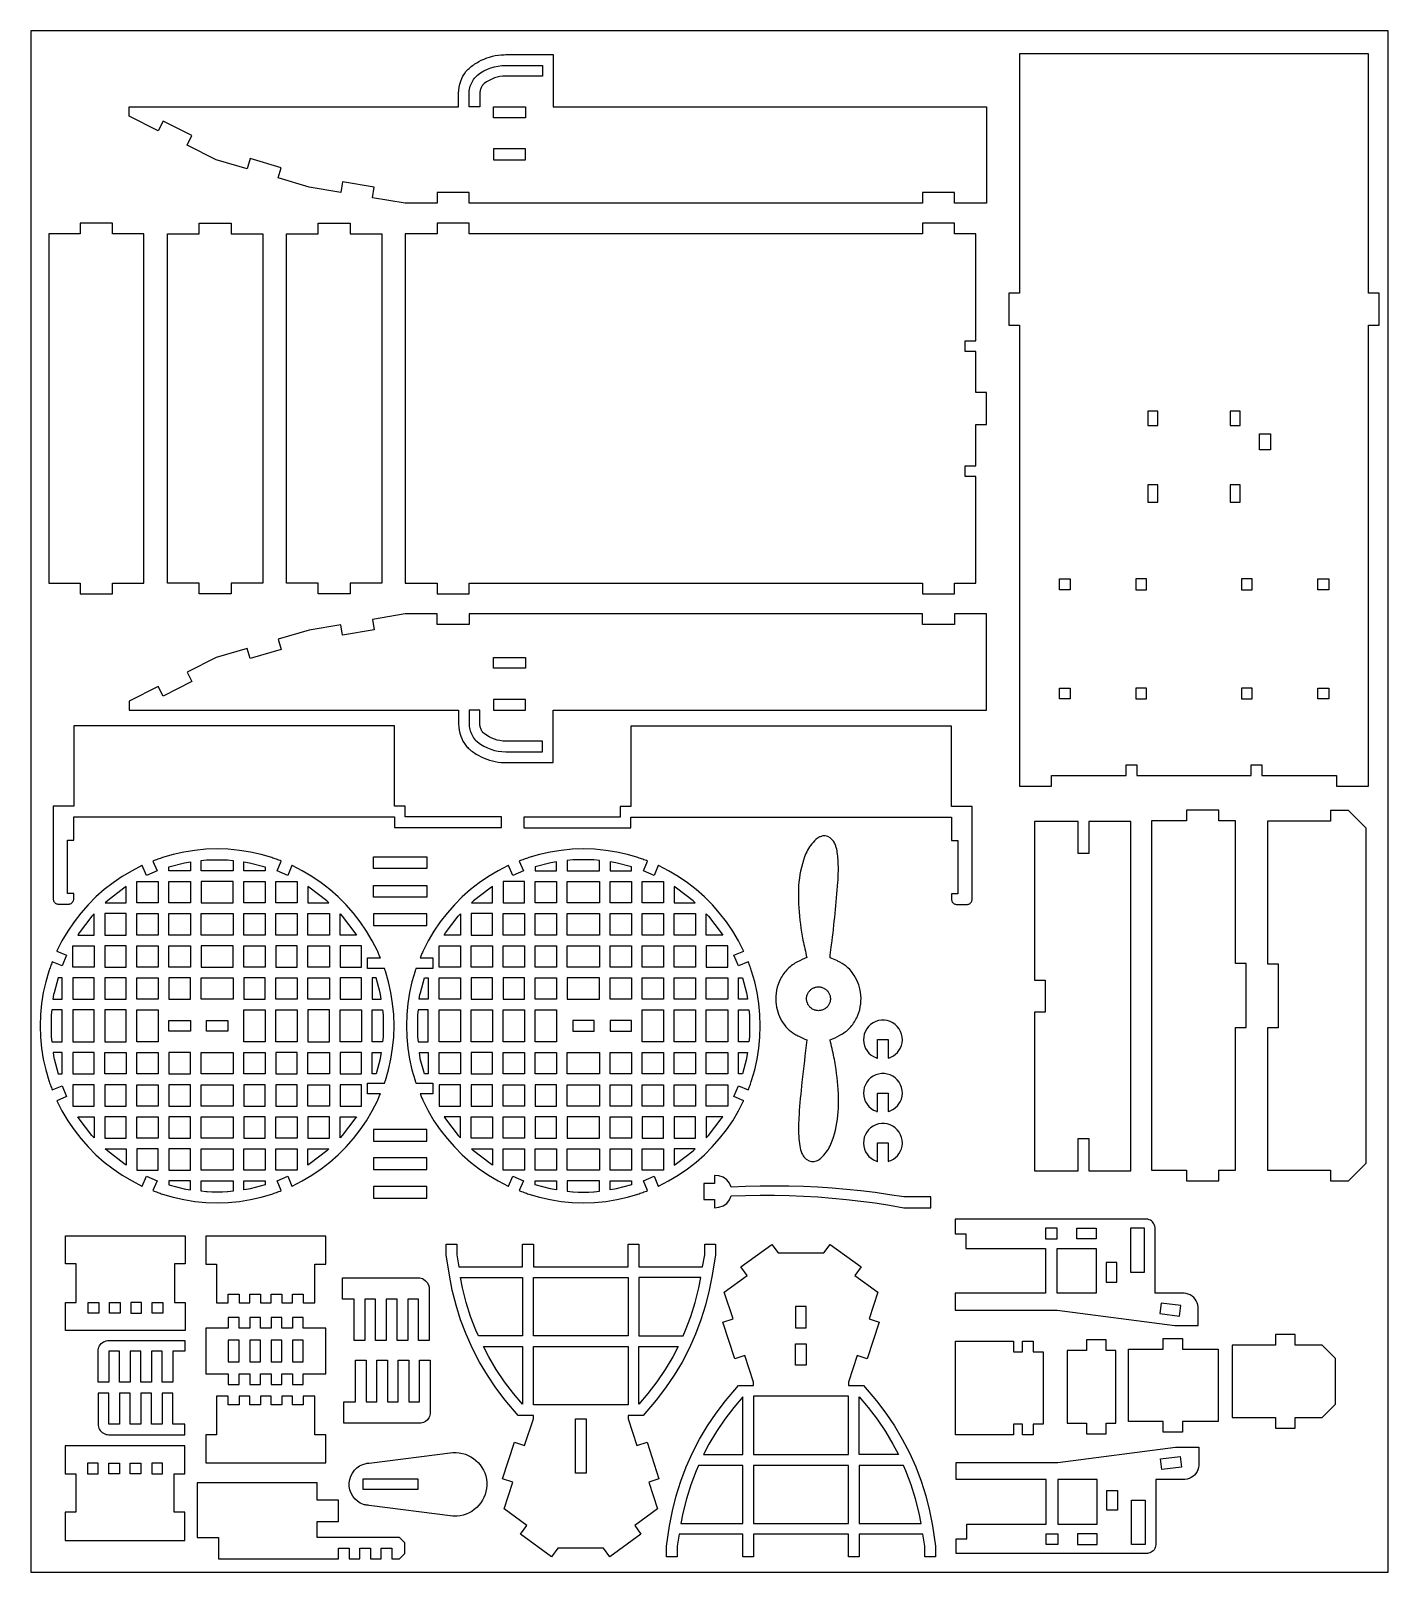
# Model space of a CAD drawing. Extents: x 16 to 31.9, y -37.5 to -19.4.
import ezdxf

# ---------------------------------------------------------------- set-up
doc = ezdxf.new("R2010")
doc.units = 0
doc.header["$MEASUREMENT"] = 0
doc.layers.get('0').update_dxf_attribs({"linetype": 'CONTINUOUS'})
doc.layers.add('SECTIONCUTEDGES', color=18, linetype='CONTINUOUS')

msp = doc.modelspace()

# ---------------------------------------------------------------- linework, layer by layer
for points in [[(31.897, -19.439), (16.029, -19.439), (16.029, -37.462), (31.897, -37.462)], [(29.089, -24.056), (29.204, -24.056), (29.204, -23.885), (29.089, -23.885)], [(30.166, -23.885), (30.051, -23.885), (30.051, -24.056), (30.166, -24.056)], [(29.089, -24.749), (29.089, -24.949), (29.204, -24.949), (29.204, -24.749)], [(30.166, -24.949), (30.166, -24.749), (30.051, -24.749), (30.051, -24.949)], [(28.179, -27.124), (28.179, -27.249), (28.054, -27.249), (28.054, -27.124)], [(28.948, -27.249), (29.073, -27.249), (29.073, -27.124), (28.948, -27.124)], [(30.182, -27.249), (30.307, -27.249), (30.307, -27.124), (30.182, -27.124)], [(31.202, -27.124), (31.202, -27.249), (31.077, -27.249), (31.077, -27.124)], [(16.894, -29.762), (16.894, -30.012), (17.144, -30.012), (17.144, -29.762)], [(16.894, -30.137), (16.894, -30.387), (17.144, -30.387), (17.144, -30.137)], [(16.894, -30.512), (16.894, -30.762), (17.144, -30.762), (17.144, -30.512)], [(17.644, -31.637), (17.894, -31.637), (17.894, -31.387), (17.644, -31.387)], [(18.894, -31.387), (18.894, -31.637), (19.144, -31.637), (19.144, -31.387)], [(21.801, -31.387), (21.801, -31.637), (21.551, -31.637), (21.551, -31.387)], [(23.051, -31.637), (22.801, -31.637), (22.801, -31.387), (23.051, -31.387)], [(16.894, -32.012), (17.144, -32.012), (17.144, -31.762), (16.894, -31.762)], [(17.644, -32.012), (17.894, -32.012), (17.894, -31.762), (17.644, -31.762)], [(23.051, -32.012), (22.801, -32.012), (22.801, -31.762), (23.051, -31.762)], [(17.644, -32.512), (17.644, -32.762), (17.894, -32.762), (17.894, -32.512)], [(23.051, -32.512), (23.051, -32.762), (22.801, -32.762), (22.801, -32.512)], [(28.027, -33.438), (27.892, -33.438), (27.892, -33.563), (28.027, -33.563)], [(18.463, -35.001), (18.463, -34.751), (18.338, -34.751), (18.338, -35.001)], [(18.713, -34.751), (18.588, -34.751), (18.588, -35.001), (18.713, -35.001)], [(18.963, -35.001), (18.963, -34.751), (18.838, -34.751), (18.838, -35.001)], [(19.213, -34.751), (19.088, -34.751), (19.088, -35.001), (19.213, -35.001)], [(25.095, -35.042), (24.97, -35.042), (24.97, -34.792), (25.095, -34.792)], [(16.817, -36.312), (16.817, -36.187), (16.692, -36.187), (16.692, -36.312)], [(28.036, -37.139), (27.901, -37.139), (27.901, -37.014), (28.036, -37.014)]]:
    msp.add_lwpolyline(points, close=True)
at = {"layer": 'SECTIONCUTEDGES'}
for points in [[(17.179, -20.437), (17.179, -20.33), (21.028, -20.33, -0.002134), (21.029, -20.17, -0.087341), (21.055, -20.028, -0.074516), (21.116, -19.917, -0.050894), (21.152, -19.879, -0.0521), (21.265, -19.8, -0.105525), (21.527, -19.72, -0.010514), (21.545, -19.719, -0.005257), (21.582, -19.718), (22.136, -19.718), (22.136, -20.33), (27.202, -20.33), (27.202, -21.456), (26.827, -21.456), (26.827, -21.331), (26.452, -21.331), (26.452, -21.456), (21.155, -21.456), (21.155, -21.331), (20.78, -21.331), (20.78, -21.456), (20.405, -21.456), (20.022, -21.392), (20.043, -21.269), (19.673, -21.206), (19.652, -21.329), (19.285, -21.267), (18.92, -21.16), (18.955, -21.04), (18.595, -20.934), (18.56, -21.054), (18.195, -20.946), (17.855, -20.776), (17.911, -20.664), (17.576, -20.496), (17.519, -20.607)], [(17.179, -27.383), (21.028, -27.383, 0.002134), (21.029, -27.544, 0.087341), (21.055, -27.686, 0.074516), (21.116, -27.797, 0.050894), (21.152, -27.835, 0.0521), (21.265, -27.914, 0.105525), (21.527, -27.993, 0.010514), (21.545, -27.994, 0.005257), (21.582, -27.995), (22.136, -27.995), (22.136, -27.383), (27.202, -27.383), (27.202, -26.257), (26.827, -26.257), (26.827, -26.382), (26.452, -26.382), (26.452, -26.257), (21.155, -26.257), (21.155, -26.382), (20.78, -26.382), (20.78, -26.257), (20.405, -26.257), (20.022, -26.321), (20.043, -26.444), (19.673, -26.507), (19.652, -26.384), (19.285, -26.446), (18.92, -26.554), (18.955, -26.674), (18.595, -26.78), (18.56, -26.66), (18.195, -26.767), (17.855, -26.938), (17.911, -27.049), (17.576, -27.218), (17.519, -27.106), (17.179, -27.277)], [(17.332, -32.948), (17.381, -32.833), (17.506, -32.886), (17.457, -33.001, -0.003882), (17.512, -33.022, 0.011648), (17.569, -33.042), (17.692, -33.078), (17.818, -33.106), (17.946, -33.126), (18.075, -33.138), (18.207, -33.143), (18.338, -33.138), (18.468, -33.126), (18.596, -33.106), (18.721, -33.078), (18.845, -33.042, 0.011648), (18.901, -33.022, -0.003882), (18.957, -33.001), (18.908, -32.886), (19.033, -32.833), (19.082, -32.948, -0.003922), (19.083, -32.948, 0.011767), (19.085, -32.947), (19.202, -32.888), (19.315, -32.821), (19.423, -32.747), (19.526, -32.667), (19.623, -32.582), (19.714, -32.49), (19.8, -32.393), (19.88, -32.291), (19.953, -32.183), (20.02, -32.069), (20.08, -31.952, 0.011769), (20.098, -31.91, -0.003923), (20.116, -31.868), (19.966, -31.868), (19.966, -31.743), (20.163, -31.743, -0.003873), (20.169, -31.727, 0.011621), (20.174, -31.712), (20.21, -31.588), (20.238, -31.463), (20.259, -31.335), (20.271, -31.205), (20.275, -31.074), (20.271, -30.943), (20.259, -30.813), (20.238, -30.685), (20.21, -30.56), (20.174, -30.436, 0.011648), (20.169, -30.421, -0.003882), (20.163, -30.405), (19.966, -30.405), (19.966, -30.28), (20.116, -30.28, -0.003932), (20.098, -30.238, 0.011797), (20.08, -30.196), (20.02, -30.079), (19.953, -29.966), (19.88, -29.857), (19.8, -29.755), (19.715, -29.658), (19.623, -29.566), (19.526, -29.481), (19.423, -29.401), (19.315, -29.328), (19.202, -29.261), (19.085, -29.201, 0.011767), (19.083, -29.201, -0.003922), (19.082, -29.2), (19.033, -29.315), (18.908, -29.262), (18.957, -29.147, -0.003882), (18.901, -29.126, 0.011648), (18.845, -29.107), (18.721, -29.071), (18.596, -29.043), (18.468, -29.022), (18.338, -29.01), (18.207, -29.006), (18.075, -29.01), (17.946, -29.022), (17.818, -29.043), (17.692, -29.071), (17.569, -29.107, 0.011648), (17.512, -29.126, -0.003882), (17.457, -29.147), (17.506, -29.262), (17.381, -29.315), (17.332, -29.2, -0.003922), (17.33, -29.201, 0.011767), (17.328, -29.201), (17.212, -29.261), (17.098, -29.328), (16.99, -29.401), (16.888, -29.481), (16.79, -29.566), (16.699, -29.658), (16.613, -29.755), (16.534, -29.857), (16.46, -29.966), (16.393, -30.079), (16.334, -30.196, 0.011798), (16.333, -30.197, -0.003933), (16.333, -30.199), (16.448, -30.248), (16.394, -30.373), (16.279, -30.324, -0.003882), (16.259, -30.38, 0.011648), (16.239, -30.436), (16.203, -30.56), (16.175, -30.685), (16.155, -30.813), (16.142, -30.943), (16.138, -31.074), (16.142, -31.205), (16.155, -31.335), (16.175, -31.463), (16.203, -31.588), (16.239, -31.712, 0.011621), (16.259, -31.768, -0.003873), (16.279, -31.824), (16.394, -31.775), (16.448, -31.9), (16.333, -31.949, -0.003923), (16.333, -31.951, 0.01177), (16.334, -31.952), (16.393, -32.069), (16.46, -32.183), (16.534, -32.291), (16.613, -32.393), (16.699, -32.49), (16.79, -32.582), (16.888, -32.667), (16.99, -32.747), (17.098, -32.821), (17.212, -32.888), (17.328, -32.947, 0.011767), (17.33, -32.948, -0.003922)], [(23.239, -33.001), (23.19, -32.886), (23.315, -32.833), (23.364, -32.948, -0.003922), (23.365, -32.948, 0.011767), (23.367, -32.947), (23.484, -32.888), (23.597, -32.821), (23.705, -32.747), (23.808, -32.667), (23.905, -32.582), (23.996, -32.49), (24.082, -32.393), (24.162, -32.291), (24.235, -32.183), (24.302, -32.069), (24.362, -31.952, 0.01177), (24.362, -31.951, -0.003923), (24.363, -31.949), (24.248, -31.9), (24.301, -31.775), (24.416, -31.824, -0.003873), (24.437, -31.768, 0.011621), (24.456, -31.712), (24.492, -31.588), (24.52, -31.463), (24.541, -31.335), (24.553, -31.205), (24.557, -31.074), (24.553, -30.943), (24.541, -30.813), (24.52, -30.685), (24.492, -30.56), (24.456, -30.436, 0.011648), (24.437, -30.38, -0.003882), (24.416, -30.324), (24.301, -30.373), (24.248, -30.248), (24.363, -30.199, -0.003933), (24.362, -30.197, 0.011798), (24.362, -30.196), (24.302, -30.079), (24.235, -29.966), (24.162, -29.857), (24.082, -29.755), (23.997, -29.658), (23.905, -29.566), (23.808, -29.481), (23.705, -29.401), (23.597, -29.328), (23.484, -29.261), (23.367, -29.201, 0.011767), (23.365, -29.201, -0.003922), (23.364, -29.2), (23.315, -29.315), (23.19, -29.262), (23.239, -29.147, -0.003882), (23.183, -29.126, 0.011648), (23.127, -29.107), (23.003, -29.071), (22.878, -29.043), (22.75, -29.022), (22.62, -29.01), (22.489, -29.006), (22.357, -29.01), (22.228, -29.022), (22.1, -29.043), (21.974, -29.071), (21.851, -29.107, 0.011648), (21.795, -29.126, -0.003882), (21.739, -29.147), (21.788, -29.262), (21.663, -29.315), (21.614, -29.2, -0.003922), (21.612, -29.201, 0.011767), (21.61, -29.201), (21.494, -29.261), (21.38, -29.328), (21.272, -29.401), (21.17, -29.481), (21.073, -29.566), (20.981, -29.658), (20.896, -29.755), (20.816, -29.857), (20.742, -29.966), (20.675, -30.079), (20.616, -30.196, 0.011798), (20.597, -30.238, -0.003932), (20.58, -30.28), (20.73, -30.28), (20.73, -30.405), (20.532, -30.405, -0.003882), (20.527, -30.421, 0.011648), (20.521, -30.436), (20.485, -30.56), (20.457, -30.685), (20.437, -30.813), (20.424, -30.943), (20.42, -31.074), (20.424, -31.205), (20.437, -31.335), (20.457, -31.463), (20.485, -31.588), (20.521, -31.712, 0.011621), (20.527, -31.727, -0.003873), (20.532, -31.743), (20.73, -31.743), (20.73, -31.868), (20.58, -31.868, -0.003923), (20.597, -31.91, 0.01177), (20.616, -31.952), (20.675, -32.069), (20.742, -32.183), (20.816, -32.291), (20.896, -32.393), (20.981, -32.49), (21.073, -32.582), (21.17, -32.667), (21.272, -32.747), (21.38, -32.821), (21.494, -32.888), (21.61, -32.947, 0.011767), (21.612, -32.948, -0.003922), (21.614, -32.948), (21.663, -32.833), (21.788, -32.886), (21.739, -33.001, -0.003873), (21.795, -33.022, 0.011621), (21.851, -33.042), (21.975, -33.078), (22.1, -33.106), (22.228, -33.126), (22.357, -33.138), (22.489, -33.143), (22.62, -33.138), (22.75, -33.126), (22.878, -33.106), (23.003, -33.078), (23.126, -33.042, 0.011621), (23.183, -33.022, -0.003873)], [(25.373, -31.239, 0.012814), (25.488, -31.184, 0.085914), (25.603, -31.098, 0.076352), (25.684, -30.981, 0.135164), (25.733, -30.716, 0.121603), (25.656, -30.486, 0.128291), (25.487, -30.329, 0.017184), (25.451, -30.311, 0.007976), (25.372, -30.277, 0.007834), (25.372, -30.277, -0.023506), (25.372, -30.276, -0.019175), (25.375, -30.246, 0.003968), (25.391, -30.125, 0.011178), (25.464, -29.395, 0.026495), (25.469, -29.189, 0.033037), (25.454, -29.028, 0.066175), (25.431, -28.95, 0.057683), (25.404, -28.906, 0.071733), (25.374, -28.877), (25.347, -28.861), (25.317, -28.852), (25.287, -28.853), (25.258, -28.862, 0.062361), (25.227, -28.879, 0.061497), (25.158, -28.947, 0.08401), (25.075, -29.097, 0.06761), (25.005, -29.435, 0.025167), (25.003, -29.6, 0.032023), (25.039, -29.979, 0.010958), (25.056, -30.073, 0.005026), (25.101, -30.276, 0.014369), (24.993, -30.325, 0.083555), (24.88, -30.406, 0.076766), (24.793, -30.526, 0.139856), (24.739, -30.796, 0.11486), (24.809, -31.018, 0.123917), (24.962, -31.171, 0.022471), (25.006, -31.195, 0.010705), (25.102, -31.239, 0.003396), (25.044, -31.731, 0.010881), (25.01, -32.113, 0.025112), (25.006, -32.366, 0.035354), (25.018, -32.477, 0.054853), (25.044, -32.566, 0.086229), (25.076, -32.617, 0.024265), (25.088, -32.628, 0.026496), (25.1, -32.638), (25.127, -32.654), (25.157, -32.662), (25.187, -32.662), (25.216, -32.653, 0.062362), (25.247, -32.635, 0.061498), (25.316, -32.568, 0.08401), (25.399, -32.418, 0.067609), (25.469, -32.08, 0.025165), (25.472, -31.915, 0.032019), (25.435, -31.536, 0.010958), (25.418, -31.442, 0.005025)], [(25.928, -31.452), (25.928, -31.235), (26.053, -31.235), (26.053, -31.452, 0.063472), (26.114, -31.423, 0.13308), (26.193, -31.337, 0.691874), (25.907, -31.023, 0.691227), (25.914, -31.448, 0.012807), (25.921, -31.45, -0.004269)], [(25.928, -32.077), (25.928, -31.86), (26.053, -31.86), (26.053, -32.077, 0.063472), (26.114, -32.048, 0.13308), (26.193, -31.962, 0.691874), (25.907, -31.648, 0.691227), (25.914, -32.073, 0.012807), (25.921, -32.075, -0.004269)], [(25.928, -32.661), (25.928, -32.443), (26.053, -32.443), (26.053, -32.66, 0.063472), (26.114, -32.631, 0.13308), (26.193, -32.545, 0.691874), (25.907, -32.231, 0.691227), (25.914, -32.656, 0.012807), (25.921, -32.658, -0.004269)], [(19.81, -34.755), (19.81, -34.27), (19.672, -34.27), (19.672, -34.02), (20.56, -34.02, -0.118357), (20.621, -34.037, -0.238349), (20.684, -34.129, -0.016364), (20.684, -34.134, -0.008181), (20.685, -34.145), (20.685, -34.755), (20.56, -34.755), (20.56, -34.27), (20.435, -34.27), (20.435, -34.755), (20.31, -34.755), (20.31, -34.27), (20.185, -34.27), (20.185, -34.755), (20.06, -34.755), (20.06, -34.27), (19.935, -34.27), (19.935, -34.755)], [(19.687, -35.72), (19.687, -35.47), (19.824, -35.47), (19.824, -34.985), (19.949, -34.985), (19.949, -35.47), (20.074, -35.47), (20.074, -34.985), (20.199, -34.985), (20.199, -35.47), (20.324, -35.47), (20.324, -34.985), (20.449, -34.985), (20.449, -35.47), (20.574, -35.47), (20.574, -34.985), (20.699, -34.985), (20.699, -35.595, -0.118358), (20.682, -35.657, -0.238347), (20.59, -35.719, -0.016364), (20.585, -35.72, -0.008182), (20.574, -35.72)], [(20.963, -36.063, -0.413459), (21.359, -36.411, -0.414214), (21.012, -36.806, -0.016364), (20.988, -36.807, -0.015719), (20.963, -36.806), (19.983, -36.682, -0.017008), (19.94, -36.675, -0.032737), (19.919, -36.67, -0.767327), (19.95, -36.191, -0.024226), (19.966, -36.188, 0.007215), (19.983, -36.187)]]:
    msp.add_lwpolyline(points, format="xyb", close=True, dxfattribs=at)
for points in [[(27.586, -28.271), (27.961, -28.271), (27.961, -28.146), (28.834, -28.146), (28.834, -28.021), (28.959, -28.021), (28.959, -28.146), (30.296, -28.146), (30.296, -28.021), (30.421, -28.021), (30.421, -28.146), (31.294, -28.146), (31.294, -28.271), (31.669, -28.271), (31.669, -22.882), (31.794, -22.882), (31.794, -22.507), (31.669, -22.507), (31.669, -19.707), (27.586, -19.707), (27.586, -22.507), (27.461, -22.507), (27.461, -22.882), (27.586, -22.882)], [(21.278, -20.33), (21.153, -20.33), (21.153, -20.179), (21.153, -20.159), (21.155, -20.141), (21.158, -20.123), (21.161, -20.106), (21.166, -20.088), (21.172, -20.071), (21.179, -20.055), (21.187, -20.038), (21.195, -20.023), (21.205, -20.007), (21.216, -19.993), (21.223, -19.984), (21.252, -19.959), (21.288, -19.932), (21.326, -19.909), (21.366, -19.889), (21.407, -19.873), (21.45, -19.86), (21.493, -19.851), (21.537, -19.845), (21.584, -19.843), (22.011, -19.843), (22.011, -19.968), (21.587, -19.968), (21.548, -19.97), (21.514, -19.974), (21.481, -19.981), (21.448, -19.991), (21.417, -20.004), (21.386, -20.019), (21.357, -20.036), (21.33, -20.056), (21.317, -20.068), (21.31, -20.075), (21.309, -20.077), (21.303, -20.086), (21.298, -20.096), (21.293, -20.105), (21.289, -20.115), (21.286, -20.125), (21.283, -20.135), (21.281, -20.145), (21.279, -20.156), (21.278, -20.166), (21.278, -20.181)], [(21.438, -20.455), (21.438, -20.33), (21.813, -20.33), (21.813, -20.455)], [(21.438, -20.946), (21.813, -20.946), (21.813, -20.821), (21.438, -20.821)], [(16.607, -26.023), (16.982, -26.023), (16.982, -25.898), (17.352, -25.898), (17.352, -21.815), (16.982, -21.815), (16.982, -21.69), (16.607, -21.69), (16.607, -21.815), (16.238, -21.815), (16.238, -25.898), (16.607, -25.898)], [(17.997, -26.023), (17.997, -25.898), (17.628, -25.898), (17.628, -21.815), (17.997, -21.815), (17.997, -21.69), (18.372, -21.69), (18.372, -21.815), (18.741, -21.815), (18.741, -25.898), (18.372, -25.898), (18.372, -26.023)], [(19.387, -26.023), (19.387, -25.898), (19.017, -25.898), (19.017, -21.815), (19.387, -21.815), (19.387, -21.69), (19.762, -21.69), (19.762, -21.815), (20.131, -21.815), (20.131, -25.898), (19.762, -25.898), (19.762, -26.023)], [(20.78, -26.023), (21.155, -26.023), (21.155, -25.898), (26.452, -25.898), (26.452, -26.023), (26.827, -26.023), (26.827, -25.898), (27.077, -25.898), (27.077, -24.65), (26.952, -24.65), (26.952, -24.525), (27.077, -24.525), (27.077, -24.044), (27.202, -24.044), (27.202, -23.669), (27.077, -23.669), (27.077, -23.188), (26.952, -23.188), (26.952, -23.063), (27.077, -23.063), (27.077, -21.815), (26.827, -21.815), (26.827, -21.69), (26.452, -21.69), (26.452, -21.815), (21.155, -21.815), (21.155, -21.69), (20.78, -21.69), (20.78, -21.815), (20.407, -21.815), (20.407, -25.898), (20.78, -25.898)], [(30.395, -24.338), (30.395, -24.15), (30.52, -24.15), (30.52, -24.338)], [(28.054, -25.974), (28.054, -25.849), (28.179, -25.849), (28.179, -25.974)], [(29.073, -25.974), (29.073, -25.849), (28.948, -25.849), (28.948, -25.974)], [(30.182, -25.974), (30.307, -25.974), (30.307, -25.849), (30.182, -25.849)], [(31.077, -25.974), (31.077, -25.849), (31.202, -25.849), (31.202, -25.974)], [(21.438, -26.892), (21.438, -26.767), (21.813, -26.767), (21.813, -26.892)], [(21.31, -27.639), (21.309, -27.636), (21.303, -27.627), (21.298, -27.618), (21.293, -27.608), (21.289, -27.598), (21.286, -27.588), (21.283, -27.578), (21.281, -27.568), (21.279, -27.557), (21.278, -27.547), (21.278, -27.533), (21.278, -27.383), (21.153, -27.383), (21.153, -27.534), (21.153, -27.554), (21.155, -27.572), (21.158, -27.59), (21.161, -27.608), (21.166, -27.625), (21.172, -27.642), (21.179, -27.659), (21.187, -27.675), (21.195, -27.691), (21.205, -27.706), (21.216, -27.721), (21.223, -27.729), (21.252, -27.755), (21.288, -27.781), (21.326, -27.804), (21.366, -27.824), (21.407, -27.84), (21.45, -27.853), (21.493, -27.863), (21.537, -27.868), (21.584, -27.87), (22.011, -27.87), (22.011, -27.745), (21.587, -27.745), (21.548, -27.744), (21.514, -27.739), (21.481, -27.732), (21.448, -27.722), (21.417, -27.71), (21.386, -27.695), (21.357, -27.677), (21.33, -27.657), (21.317, -27.646)], [(21.438, -27.383), (21.813, -27.383), (21.813, -27.258), (21.438, -27.258)], [(16.309, -29.633), (16.315, -29.638), (16.322, -29.643), (16.329, -29.646), (16.337, -29.649), (16.345, -29.651), (16.353, -29.651), (16.468, -29.651), (16.476, -29.651), (16.484, -29.649), (16.492, -29.646), (16.499, -29.643), (16.506, -29.638), (16.512, -29.633), (16.518, -29.627), (16.522, -29.62), (16.526, -29.613), (16.528, -29.605), (16.53, -29.597), (16.531, -29.589), (16.531, -29.526), (16.459, -29.526), (16.459, -28.901), (16.531, -28.901), (16.531, -28.63), (20.281, -28.63), (20.281, -28.755), (21.532, -28.755), (21.532, -28.63), (20.406, -28.63), (20.406, -28.505), (20.281, -28.505), (20.281, -27.567), (16.531, -27.567), (16.531, -28.505), (16.291, -28.505), (16.291, -29.589), (16.291, -29.597), (16.293, -29.605), (16.295, -29.613), (16.299, -29.62), (16.304, -29.627)], [(21.792, -28.758), (23.043, -28.758), (23.043, -28.633), (26.793, -28.633), (26.793, -28.905), (26.865, -28.905), (26.865, -29.53), (26.793, -29.53), (26.793, -29.592), (26.794, -29.601), (26.796, -29.609), (26.798, -29.616), (26.802, -29.624), (26.806, -29.63), (26.812, -29.637), (26.818, -29.642), (26.825, -29.646), (26.832, -29.65), (26.84, -29.653), (26.848, -29.654), (26.856, -29.655), (26.971, -29.655), (26.979, -29.654), (26.987, -29.653), (26.995, -29.65), (27.002, -29.646), (27.009, -29.642), (27.015, -29.637), (27.02, -29.63), (27.025, -29.624), (27.029, -29.616), (27.031, -29.609), (27.033, -29.601), (27.033, -29.592), (27.033, -28.508), (26.793, -28.508), (26.793, -27.571), (23.043, -27.571), (23.043, -28.508), (22.918, -28.508), (22.918, -28.633), (21.792, -28.633)], [(29.131, -32.761), (29.541, -32.761), (29.541, -32.886), (29.916, -32.886), (29.916, -32.761), (30.114, -32.761), (30.114, -31.095), (30.239, -31.095), (30.239, -30.345), (30.114, -30.345), (30.114, -28.678), (29.916, -28.678), (29.916, -28.553), (29.541, -28.553), (29.541, -28.678), (29.131, -28.678)], [(30.486, -32.763), (31.223, -32.763), (31.223, -32.888), (31.432, -32.888), (31.64, -32.68), (31.64, -28.764), (31.432, -28.556), (31.223, -28.556), (31.223, -28.681), (30.486, -28.681), (30.486, -30.347), (30.611, -30.347), (30.611, -31.097), (30.486, -31.097)], [(27.764, -32.768), (28.274, -32.768), (28.274, -32.393), (28.399, -32.393), (28.399, -32.768), (28.89, -32.768), (28.89, -28.685), (28.399, -28.685), (28.399, -29.06), (28.274, -29.06), (28.274, -28.685), (27.764, -28.685), (27.764, -30.539), (27.889, -30.539), (27.889, -30.914), (27.764, -30.914)], [(17.644, -29.262), (17.644, -29.215), (17.827, -29.166), (17.894, -29.157), (17.894, -29.262)], [(18.019, -29.262), (18.019, -29.141), (18.083, -29.132), (18.144, -29.131), (18.269, -29.131), (18.33, -29.132), (18.394, -29.141), (18.394, -29.262)], [(18.519, -29.262), (18.519, -29.157), (18.586, -29.166), (18.769, -29.215), (18.769, -29.262)], [(20.035, -29.098), (20.66, -29.098), (20.66, -29.234), (20.035, -29.234)], [(21.926, -29.262), (22.176, -29.262), (22.176, -29.157), (22.109, -29.166), (21.926, -29.215)], [(22.365, -29.132), (22.301, -29.141), (22.301, -29.262), (22.676, -29.262), (22.676, -29.141), (22.612, -29.132), (22.551, -29.131), (22.426, -29.131)], [(22.801, -29.157), (22.801, -29.262), (23.051, -29.262), (23.051, -29.215), (22.868, -29.166)], [(16.899, -29.637), (17.144, -29.637), (17.144, -29.445), (17.118, -29.463), (16.924, -29.612)], [(17.269, -29.637), (17.269, -29.387), (17.519, -29.387), (17.519, -29.637)], [(17.644, -29.637), (17.644, -29.387), (17.894, -29.387), (17.894, -29.637)], [(18.019, -29.637), (18.394, -29.637), (18.394, -29.387), (18.019, -29.387)], [(18.519, -29.637), (18.519, -29.387), (18.769, -29.387), (18.769, -29.637)], [(18.894, -29.637), (18.894, -29.387), (19.144, -29.387), (19.144, -29.637)], [(19.269, -29.445), (19.269, -29.637), (19.514, -29.637), (19.489, -29.612), (19.296, -29.463)], [(20.035, -29.432), (20.66, -29.432), (20.66, -29.568), (20.035, -29.568)], [(21.206, -29.612), (21.181, -29.637), (21.426, -29.637), (21.426, -29.445), (21.4, -29.463)], [(21.801, -29.637), (21.801, -29.387), (21.551, -29.387), (21.551, -29.637)], [(21.926, -29.637), (21.926, -29.387), (22.176, -29.387), (22.176, -29.637)], [(22.301, -29.637), (22.301, -29.387), (22.676, -29.387), (22.676, -29.637)], [(22.801, -29.637), (22.801, -29.387), (23.051, -29.387), (23.051, -29.637)], [(23.176, -29.637), (23.176, -29.387), (23.426, -29.387), (23.426, -29.637)], [(23.551, -29.637), (23.796, -29.637), (23.771, -29.612), (23.578, -29.463), (23.551, -29.445)], [(16.578, -30.012), (16.769, -30.012), (16.769, -29.766), (16.744, -29.791), (16.595, -29.985)], [(17.269, -30.012), (17.269, -29.762), (17.519, -29.762), (17.519, -30.012)], [(17.644, -30.012), (17.644, -29.762), (17.894, -29.762), (17.894, -30.012)], [(18.019, -30.012), (18.019, -29.762), (18.394, -29.762), (18.394, -30.012)], [(18.519, -30.012), (18.519, -29.762), (18.769, -29.762), (18.769, -30.012)], [(18.894, -30.012), (18.894, -29.762), (19.144, -29.762), (19.144, -30.012)], [(19.269, -30.012), (19.269, -29.762), (19.519, -29.762), (19.519, -30.012)], [(19.644, -30.012), (19.644, -29.766), (19.669, -29.791), (19.818, -29.985), (19.836, -30.012)], [(20.035, -29.765), (20.035, -29.901), (20.66, -29.901), (20.66, -29.765)], [(20.878, -29.985), (21.026, -29.791), (21.051, -29.766), (21.051, -30.012), (20.86, -30.012)], [(21.176, -30.012), (21.426, -30.012), (21.426, -29.762), (21.176, -29.762)], [(21.801, -30.012), (21.551, -30.012), (21.551, -29.762), (21.801, -29.762)], [(21.926, -30.012), (21.926, -29.762), (22.176, -29.762), (22.176, -30.012)], [(22.301, -30.012), (22.301, -29.762), (22.676, -29.762), (22.676, -30.012)], [(23.051, -30.012), (22.801, -30.012), (22.801, -29.762), (23.051, -29.762)], [(23.176, -30.012), (23.176, -29.762), (23.426, -29.762), (23.426, -30.012)], [(23.551, -30.012), (23.551, -29.762), (23.801, -29.762), (23.801, -30.012)], [(23.926, -30.012), (23.926, -29.766), (23.951, -29.791), (24.1, -29.985), (24.118, -30.012)], [(16.519, -30.387), (16.519, -30.137), (16.769, -30.137), (16.769, -30.387)], [(17.269, -30.387), (17.269, -30.137), (17.519, -30.137), (17.519, -30.387)], [(17.644, -30.387), (17.644, -30.137), (17.894, -30.137), (17.894, -30.387)], [(18.019, -30.387), (18.394, -30.387), (18.394, -30.137), (18.019, -30.137)], [(18.519, -30.387), (18.519, -30.137), (18.769, -30.137), (18.769, -30.387)], [(18.894, -30.387), (19.144, -30.387), (19.144, -30.137), (18.894, -30.137)], [(19.269, -30.387), (19.269, -30.137), (19.519, -30.137), (19.519, -30.387)], [(19.644, -30.387), (19.894, -30.387), (19.894, -30.137), (19.644, -30.137)], [(20.801, -30.387), (20.801, -30.137), (21.051, -30.137), (21.051, -30.387)], [(21.176, -30.387), (21.176, -30.137), (21.426, -30.137), (21.426, -30.387)], [(21.801, -30.387), (21.551, -30.387), (21.551, -30.137), (21.801, -30.137)], [(21.926, -30.137), (22.176, -30.137), (22.176, -30.387), (21.926, -30.387)], [(22.301, -30.137), (22.676, -30.137), (22.676, -30.387), (22.301, -30.387)], [(22.801, -30.387), (22.801, -30.137), (23.051, -30.137), (23.051, -30.387)], [(23.176, -30.387), (23.176, -30.137), (23.426, -30.137), (23.426, -30.387)], [(23.551, -30.387), (23.551, -30.137), (23.801, -30.137), (23.801, -30.387)], [(23.926, -30.387), (24.176, -30.387), (24.176, -30.137), (23.926, -30.137)], [(16.288, -30.762), (16.394, -30.762), (16.394, -30.512), (16.348, -30.512), (16.3, -30.689), (16.296, -30.709)], [(16.519, -30.512), (16.519, -30.762), (16.769, -30.762), (16.769, -30.512)], [(17.269, -30.762), (17.269, -30.512), (17.519, -30.512), (17.519, -30.762)], [(17.644, -30.762), (17.894, -30.762), (17.894, -30.512), (17.644, -30.512)], [(18.019, -30.762), (18.019, -30.512), (18.394, -30.512), (18.394, -30.762)], [(18.519, -30.762), (18.769, -30.762), (18.769, -30.512), (18.519, -30.512)], [(18.894, -30.762), (18.894, -30.512), (19.144, -30.512), (19.144, -30.762)], [(19.269, -30.762), (19.269, -30.512), (19.519, -30.512), (19.519, -30.762)], [(19.644, -30.512), (19.644, -30.762), (19.894, -30.762), (19.894, -30.512)], [(20.126, -30.762), (20.118, -30.709), (20.113, -30.689), (20.066, -30.512), (20.019, -30.512), (20.019, -30.762)], [(20.57, -30.762), (20.578, -30.709), (20.583, -30.689), (20.63, -30.512), (20.676, -30.512), (20.676, -30.762)], [(20.801, -30.762), (20.801, -30.512), (21.051, -30.512), (21.051, -30.762)], [(21.176, -30.762), (21.426, -30.762), (21.426, -30.512), (21.176, -30.512)], [(21.551, -30.512), (21.551, -30.762), (21.801, -30.762), (21.801, -30.512)], [(22.176, -30.762), (21.926, -30.762), (21.926, -30.512), (22.176, -30.512)], [(22.301, -30.762), (22.676, -30.762), (22.676, -30.512), (22.301, -30.512)], [(22.801, -30.762), (22.801, -30.512), (23.051, -30.512), (23.051, -30.762)], [(23.176, -30.762), (23.176, -30.512), (23.426, -30.512), (23.426, -30.762)], [(23.551, -30.762), (23.551, -30.512), (23.801, -30.512), (23.801, -30.762)], [(23.926, -30.762), (23.926, -30.512), (24.176, -30.512), (24.176, -30.762)], [(24.301, -30.762), (24.301, -30.512), (24.348, -30.512), (24.395, -30.689), (24.4, -30.709), (24.408, -30.762)], [(25.227, -30.896), (25.219, -30.895), (25.21, -30.894), (25.201, -30.892), (25.193, -30.889), (25.185, -30.886), (25.177, -30.883), (25.169, -30.879), (25.161, -30.874), (25.154, -30.869), (25.147, -30.864), (25.141, -30.858), (25.135, -30.852), (25.129, -30.845), (25.124, -30.838), (25.119, -30.831), (25.114, -30.823), (25.111, -30.816), (25.107, -30.808), (25.104, -30.799), (25.102, -30.791), (25.1, -30.782), (25.099, -30.774), (25.098, -30.765), (25.098, -30.756), (25.098, -30.747), (25.099, -30.739), (25.101, -30.73), (25.103, -30.722), (25.105, -30.713), (25.108, -30.705), (25.112, -30.697), (25.116, -30.689), (25.12, -30.682), (25.125, -30.675), (25.131, -30.668), (25.136, -30.661), (25.143, -30.655), (25.149, -30.649), (25.156, -30.644), (25.163, -30.639), (25.171, -30.635), (25.179, -30.631), (25.187, -30.628), (25.195, -30.625), (25.204, -30.622), (25.212, -30.62), (25.221, -30.619), (25.23, -30.618), (25.238, -30.618), (25.247, -30.619), (25.256, -30.619), (25.264, -30.621), (25.273, -30.623), (25.281, -30.625), (25.289, -30.628), (25.298, -30.632), (25.305, -30.636), (25.313, -30.641), (25.32, -30.645), (25.327, -30.651), (25.333, -30.657), (25.339, -30.663), (25.345, -30.67), (25.35, -30.677), (25.355, -30.684), (25.36, -30.691), (25.363, -30.699), (25.367, -30.707), (25.37, -30.715), (25.372, -30.724), (25.374, -30.732), (25.375, -30.741), (25.376, -30.75), (25.376, -30.759), (25.376, -30.767), (25.375, -30.776), (25.374, -30.785), (25.372, -30.793), (25.369, -30.802), (25.366, -30.81), (25.362, -30.818), (25.358, -30.826), (25.354, -30.833), (25.349, -30.84), (25.344, -30.847), (25.338, -30.854), (25.331, -30.86), (25.325, -30.865), (25.318, -30.871), (25.311, -30.876), (25.303, -30.88), (25.295, -30.884), (25.287, -30.887), (25.279, -30.89), (25.271, -30.892), (25.262, -30.894), (25.253, -30.896), (25.244, -30.896), (25.236, -30.897)], [(16.274, -31.262), (16.394, -31.262), (16.394, -30.887), (16.274, -30.887), (16.266, -30.947), (16.266, -31.201)], [(16.519, -31.262), (16.769, -31.262), (16.769, -30.887), (16.519, -30.887)], [(16.894, -31.262), (17.144, -31.262), (17.144, -30.887), (16.894, -30.887)], [(17.269, -31.262), (17.269, -30.887), (17.519, -30.887), (17.519, -31.262)], [(18.519, -31.262), (18.519, -30.887), (18.769, -30.887), (18.769, -31.262)], [(18.894, -31.262), (18.894, -30.887), (19.144, -30.887), (19.144, -31.262)], [(19.269, -31.262), (19.519, -31.262), (19.519, -30.887), (19.269, -30.887)], [(19.644, -31.262), (19.644, -30.887), (19.894, -30.887), (19.894, -31.262)], [(20.148, -31.201), (20.14, -31.262), (20.019, -31.262), (20.019, -30.887), (20.14, -30.887), (20.148, -30.947)], [(20.548, -31.201), (20.556, -31.262), (20.676, -31.262), (20.676, -30.887), (20.556, -30.887), (20.548, -30.947)], [(20.801, -31.262), (20.801, -30.887), (21.051, -30.887), (21.051, -31.262)], [(21.176, -31.262), (21.176, -30.887), (21.426, -30.887), (21.426, -31.262)], [(21.801, -31.262), (21.551, -31.262), (21.551, -30.887), (21.801, -30.887)], [(22.176, -31.262), (21.926, -31.262), (21.926, -30.887), (22.176, -30.887)], [(23.176, -31.262), (23.176, -30.887), (23.426, -30.887), (23.426, -31.262)], [(23.551, -31.262), (23.551, -30.887), (23.801, -30.887), (23.801, -31.262)], [(23.926, -31.262), (23.926, -30.887), (24.176, -30.887), (24.176, -31.262)], [(24.301, -31.262), (24.301, -30.887), (24.422, -30.887), (24.43, -30.947), (24.43, -31.201), (24.422, -31.262)], [(17.644, -31.137), (17.644, -31.012), (17.894, -31.012), (17.894, -31.137)], [(18.081, -31.137), (18.081, -31.012), (18.331, -31.012), (18.331, -31.137)], [(22.364, -31.137), (22.614, -31.137), (22.614, -31.012), (22.364, -31.012)], [(22.801, -31.012), (22.801, -31.137), (23.051, -31.137), (23.051, -31.012)], [(16.348, -31.637), (16.394, -31.637), (16.394, -31.387), (16.29, -31.387), (16.299, -31.451), (16.3, -31.459)], [(16.519, -31.637), (16.769, -31.637), (16.769, -31.387), (16.519, -31.387)], [(16.894, -31.387), (17.144, -31.387), (17.144, -31.637), (16.894, -31.637)], [(17.269, -31.637), (17.269, -31.387), (17.519, -31.387), (17.519, -31.637)], [(18.019, -31.637), (18.019, -31.387), (18.394, -31.387), (18.394, -31.637)], [(18.519, -31.637), (18.519, -31.387), (18.769, -31.387), (18.769, -31.637)], [(19.269, -31.637), (19.269, -31.387), (19.519, -31.387), (19.519, -31.637)], [(19.644, -31.387), (19.644, -31.637), (19.894, -31.637), (19.894, -31.387)], [(20.019, -31.637), (20.019, -31.387), (20.123, -31.387), (20.115, -31.451), (20.113, -31.459), (20.066, -31.637)], [(20.63, -31.637), (20.582, -31.459), (20.581, -31.451), (20.572, -31.387), (20.676, -31.387), (20.676, -31.637)], [(20.801, -31.637), (20.801, -31.387), (21.051, -31.387), (21.051, -31.637)], [(21.176, -31.637), (21.426, -31.637), (21.426, -31.387), (21.176, -31.387)], [(21.926, -31.637), (21.926, -31.387), (22.176, -31.387), (22.176, -31.637)], [(22.301, -31.637), (22.301, -31.387), (22.676, -31.387), (22.676, -31.637)], [(23.176, -31.637), (23.176, -31.387), (23.426, -31.387), (23.426, -31.637)], [(23.551, -31.637), (23.551, -31.387), (23.801, -31.387), (23.801, -31.637)], [(23.926, -31.637), (23.926, -31.387), (24.176, -31.387), (24.176, -31.637)], [(24.301, -31.637), (24.301, -31.387), (24.406, -31.387), (24.397, -31.451), (24.395, -31.459), (24.348, -31.637)], [(16.519, -32.012), (16.769, -32.012), (16.769, -31.762), (16.519, -31.762)], [(17.269, -32.012), (17.269, -31.762), (17.519, -31.762), (17.519, -32.012)], [(18.019, -32.012), (18.019, -31.762), (18.394, -31.762), (18.394, -32.012)], [(18.519, -32.012), (18.769, -32.012), (18.769, -31.762), (18.519, -31.762)], [(18.894, -32.012), (19.144, -32.012), (19.144, -31.762), (18.894, -31.762)], [(19.269, -32.012), (19.269, -31.762), (19.519, -31.762), (19.519, -32.012)], [(19.644, -31.762), (19.644, -32.012), (19.894, -32.012), (19.894, -31.762)], [(20.801, -32.012), (21.051, -32.012), (21.051, -31.762), (20.801, -31.762)], [(21.176, -32.012), (21.426, -32.012), (21.426, -31.762), (21.176, -31.762)], [(21.801, -32.012), (21.551, -32.012), (21.551, -31.762), (21.801, -31.762)], [(21.926, -32.012), (22.176, -32.012), (22.176, -31.762), (21.926, -31.762)], [(22.301, -32.012), (22.301, -31.762), (22.676, -31.762), (22.676, -32.012)], [(23.176, -32.012), (23.176, -31.762), (23.426, -31.762), (23.426, -32.012)], [(23.551, -32.012), (23.551, -31.762), (23.801, -31.762), (23.801, -32.012)], [(23.926, -32.012), (23.926, -31.762), (24.176, -31.762), (24.176, -32.012)], [(16.744, -32.357), (16.595, -32.163), (16.578, -32.137), (16.769, -32.137), (16.769, -32.382)], [(16.894, -32.387), (17.144, -32.387), (17.144, -32.137), (16.894, -32.137)], [(17.269, -32.387), (17.269, -32.137), (17.519, -32.137), (17.519, -32.387)], [(17.644, -32.387), (17.894, -32.387), (17.894, -32.137), (17.644, -32.137)], [(18.019, -32.387), (18.019, -32.137), (18.394, -32.137), (18.394, -32.387)], [(18.519, -32.387), (18.769, -32.387), (18.769, -32.137), (18.519, -32.137)], [(18.894, -32.387), (18.894, -32.137), (19.144, -32.137), (19.144, -32.387)], [(19.269, -32.387), (19.519, -32.387), (19.519, -32.137), (19.269, -32.137)], [(19.669, -32.357), (19.644, -32.382), (19.644, -32.137), (19.836, -32.137), (19.818, -32.163)], [(21.026, -32.357), (21.051, -32.382), (21.051, -32.137), (20.86, -32.137), (20.878, -32.163)], [(21.426, -32.387), (21.176, -32.387), (21.176, -32.137), (21.426, -32.137)], [(21.551, -32.387), (21.551, -32.137), (21.801, -32.137), (21.801, -32.387)], [(21.926, -32.387), (22.176, -32.387), (22.176, -32.137), (21.926, -32.137)], [(22.301, -32.137), (22.301, -32.387), (22.676, -32.387), (22.676, -32.137)], [(22.801, -32.387), (22.801, -32.137), (23.051, -32.137), (23.051, -32.387)], [(23.176, -32.387), (23.426, -32.387), (23.426, -32.137), (23.176, -32.137)], [(23.551, -32.387), (23.801, -32.387), (23.801, -32.137), (23.551, -32.137)], [(23.926, -32.382), (23.951, -32.357), (24.1, -32.163), (24.118, -32.137), (23.926, -32.137)], [(20.035, -32.286), (20.035, -32.422), (20.66, -32.422), (20.66, -32.286)], [(16.899, -32.512), (17.144, -32.512), (17.144, -32.702), (17.133, -32.695), (17.118, -32.685), (16.924, -32.537)], [(17.269, -32.762), (17.519, -32.762), (17.519, -32.512), (17.269, -32.512)], [(18.019, -32.762), (18.019, -32.512), (18.394, -32.512), (18.394, -32.762)], [(18.519, -32.762), (18.519, -32.512), (18.769, -32.512), (18.769, -32.762)], [(18.894, -32.762), (18.894, -32.512), (19.144, -32.512), (19.144, -32.762)], [(19.281, -32.695), (19.269, -32.702), (19.269, -32.512), (19.514, -32.512), (19.489, -32.537), (19.296, -32.685)], [(20.035, -32.619), (20.035, -32.755), (20.66, -32.755), (20.66, -32.619)], [(21.206, -32.537), (21.181, -32.512), (21.426, -32.512), (21.426, -32.702), (21.415, -32.695), (21.4, -32.685)], [(21.801, -32.762), (21.551, -32.762), (21.551, -32.512), (21.801, -32.512)], [(21.926, -32.762), (21.926, -32.512), (22.176, -32.512), (22.176, -32.762)], [(22.301, -32.512), (22.676, -32.512), (22.676, -32.762), (22.301, -32.762)], [(23.426, -32.762), (23.176, -32.762), (23.176, -32.512), (23.426, -32.512)], [(23.551, -32.702), (23.563, -32.695), (23.578, -32.685), (23.771, -32.537), (23.796, -32.512), (23.551, -32.512)], [(17.644, -32.933), (17.821, -32.98), (17.841, -32.985), (17.894, -32.993), (17.894, -32.887), (17.644, -32.887)], [(18.019, -33.007), (18.019, -32.887), (18.394, -32.887), (18.394, -33.007), (18.334, -33.015), (18.324, -33.016), (18.269, -33.018), (18.144, -33.018), (18.089, -33.016), (18.08, -33.015)], [(18.519, -32.993), (18.519, -32.887), (18.769, -32.887), (18.769, -32.933), (18.592, -32.98), (18.572, -32.985)], [(20.035, -32.953), (20.035, -33.088), (20.66, -33.088), (20.66, -32.953)], [(21.926, -32.933), (21.926, -32.887), (22.176, -32.887), (22.176, -32.993), (22.123, -32.985), (22.104, -32.98)], [(22.301, -33.007), (22.362, -33.015), (22.371, -33.016), (22.426, -33.018), (22.551, -33.018), (22.606, -33.016), (22.616, -33.015), (22.676, -33.007), (22.676, -32.887), (22.301, -32.887)], [(22.854, -32.985), (22.801, -32.993), (22.801, -32.887), (23.051, -32.887), (23.051, -32.933), (22.874, -32.98)], [(24.023, -33.2), (24.074, -33.196), (24.123, -33.179), (24.165, -33.15), (24.197, -33.11), (24.218, -33.063), (24.386, -33.057), (24.555, -33.054), (24.724, -33.055), (24.893, -33.058), (25.061, -33.065), (25.23, -33.075), (25.398, -33.088), (25.566, -33.104), (25.734, -33.123), (25.901, -33.145), (26.068, -33.171), (26.234, -33.2), (26.549, -33.2), (26.549, -33.075), (26.234, -33.075), (26.068, -33.048), (25.901, -33.024), (25.733, -33.004), (25.565, -32.986), (25.397, -32.972), (25.229, -32.961), (25.061, -32.953), (24.892, -32.948), (24.723, -32.947), (24.555, -32.948), (24.386, -32.953), (24.218, -32.961), (24.197, -32.914), (24.165, -32.874), (24.123, -32.845), (24.074, -32.828), (24.023, -32.824), (24.023, -32.918), (23.898, -32.918), (23.898, -33.106), (24.023, -33.106)], [(26.836, -34.398), (28.027, -34.398), (29.402, -34.577), (29.677, -34.577), (29.677, -34.387), (29.676, -34.362), (29.672, -34.337), (29.665, -34.313), (29.654, -34.291), (29.64, -34.27), (29.624, -34.251), (29.605, -34.234), (29.584, -34.221), (29.561, -34.21), (29.537, -34.203), (29.513, -34.199), (29.487, -34.198), (29.173, -34.198), (29.173, -33.448), (29.172, -33.433), (29.17, -33.418), (29.166, -33.403), (29.159, -33.39), (29.151, -33.377), (29.141, -33.365), (29.13, -33.355), (29.117, -33.347), (29.103, -33.341), (29.088, -33.336), (29.073, -33.334), (29.058, -33.334), (26.836, -33.334), (26.836, -33.506), (26.961, -33.506), (26.961, -33.677), (27.892, -33.677), (27.892, -34.198), (26.836, -34.198)], [(28.256, -33.563), (28.256, -33.438), (28.485, -33.438), (28.485, -33.563)], [(28.886, -33.955), (29.048, -33.955), (29.048, -33.438), (28.886, -33.438)], [(16.435, -34.638), (16.435, -34.308), (16.56, -34.308), (16.56, -33.858), (16.435, -33.858), (16.435, -33.529), (17.835, -33.529), (17.835, -33.858), (17.71, -33.858), (17.71, -34.308), (17.835, -34.308), (17.835, -34.638)], [(18.201, -34.312), (18.338, -34.312), (18.338, -34.211), (18.463, -34.211), (18.463, -34.312), (18.588, -34.312), (18.588, -34.211), (18.713, -34.211), (18.713, -34.312), (18.838, -34.312), (18.838, -34.211), (18.963, -34.211), (18.963, -34.312), (19.088, -34.312), (19.088, -34.211), (19.213, -34.211), (19.213, -34.312), (19.351, -34.312), (19.351, -33.862), (19.476, -33.862), (19.476, -33.533), (18.076, -33.533), (18.076, -33.862), (18.201, -33.862)], [(24.032, -33.626), (24.032, -33.751), (23.995, -33.989), (23.961, -34.166), (23.917, -34.341), (23.863, -34.512), (23.799, -34.681), (23.726, -34.845), (23.643, -35.005), (23.551, -35.159), (23.45, -35.308), (23.341, -35.452), (23.188, -35.629), (23.013, -35.629), (23.013, -35.668), (23.114, -35.981), (23.233, -35.942), (23.372, -36.37), (23.253, -36.409), (23.355, -36.722), (23.089, -36.916), (23.162, -37.017), (22.798, -37.281), (22.725, -37.18), (22.192, -37.18), (22.118, -37.281), (21.754, -37.017), (21.828, -36.916), (21.561, -36.722), (21.663, -36.409), (21.544, -36.37), (21.683, -35.942), (21.802, -35.981), (21.904, -35.668), (21.904, -35.629), (21.728, -35.629), (21.576, -35.452), (21.466, -35.308), (21.366, -35.159), (21.274, -35.005), (21.191, -34.845), (21.117, -34.681), (21.054, -34.512), (21, -34.341), (20.955, -34.166), (20.922, -33.989), (20.884, -33.751), (20.884, -33.626), (21.009, -33.626), (21.009, -33.751), (21.034, -33.891), (21.779, -33.891), (21.779, -33.626), (21.904, -33.626), (21.904, -33.891), (23.013, -33.891), (23.013, -33.626), (23.138, -33.626), (23.138, -33.891), (23.882, -33.891), (23.907, -33.751), (23.907, -33.626)], [(23.584, -37.284), (23.459, -37.284), (23.459, -37.159), (23.496, -36.921), (23.53, -36.744), (23.574, -36.569), (23.628, -36.398), (23.692, -36.23), (23.765, -36.065), (23.848, -35.906), (23.94, -35.751), (24.041, -35.602), (24.15, -35.459), (24.303, -35.281), (24.478, -35.281), (24.478, -35.242), (24.377, -34.929), (24.258, -34.968), (24.119, -34.54), (24.238, -34.501), (24.136, -34.188), (24.402, -33.995), (24.329, -33.893), (24.693, -33.629), (24.766, -33.73), (25.299, -33.73), (25.373, -33.629), (25.737, -33.893), (25.663, -33.995), (25.93, -34.188), (25.828, -34.501), (25.947, -34.54), (25.808, -34.968), (25.689, -34.929), (25.587, -35.242), (25.587, -35.281), (25.763, -35.281), (25.915, -35.459), (26.025, -35.602), (26.125, -35.751), (26.217, -35.906), (26.3, -36.065), (26.374, -36.23), (26.438, -36.398), (26.492, -36.569), (26.536, -36.744), (26.569, -36.921), (26.607, -37.159), (26.607, -37.284), (26.482, -37.284), (26.482, -37.159), (26.457, -37.019), (25.712, -37.019), (25.712, -37.284), (25.587, -37.284), (25.587, -37.019), (24.478, -37.019), (24.478, -37.284), (24.354, -37.284), (24.354, -37.019), (23.609, -37.019), (23.584, -37.159)], [(28.027, -34.198), (28.027, -33.677), (28.485, -33.677), (28.485, -34.198)], [(28.6, -34.07), (28.725, -34.07), (28.725, -33.841), (28.6, -33.841)], [(21.261, -34.697), (21.233, -34.633), (21.171, -34.471), (21.119, -34.307), (21.077, -34.139), (21.054, -34.016), (21.779, -34.016), (21.779, -34.697)], [(21.904, -34.697), (21.904, -34.016), (23.013, -34.016), (23.013, -34.697)], [(23.138, -34.697), (23.655, -34.697), (23.684, -34.633), (23.745, -34.471), (23.797, -34.307), (23.839, -34.139), (23.863, -34.016), (23.138, -34.016)], [(16.698, -34.433), (16.698, -34.308), (16.823, -34.308), (16.823, -34.433)], [(16.948, -34.433), (16.948, -34.308), (17.073, -34.308), (17.073, -34.433)], [(17.198, -34.433), (17.323, -34.433), (17.323, -34.308), (17.198, -34.308)], [(17.448, -34.433), (17.448, -34.308), (17.573, -34.308), (17.573, -34.433)], [(25.095, -34.605), (25.095, -34.355), (24.97, -34.355), (24.97, -34.605)], [(29.228, -34.438), (29.456, -34.468), (29.472, -34.344), (29.244, -34.315)], [(18.076, -35.142), (18.338, -35.142), (18.338, -35.267), (18.463, -35.267), (18.463, -35.142), (18.588, -35.142), (18.588, -35.267), (18.713, -35.267), (18.713, -35.142), (18.838, -35.142), (18.838, -35.267), (18.963, -35.267), (18.963, -35.142), (19.088, -35.142), (19.088, -35.267), (19.213, -35.267), (19.213, -35.142), (19.476, -35.142), (19.476, -34.609), (19.213, -34.609), (19.213, -34.484), (19.088, -34.484), (19.088, -34.609), (18.963, -34.609), (18.963, -34.484), (18.838, -34.484), (18.838, -34.609), (18.713, -34.609), (18.713, -34.484), (18.588, -34.484), (18.588, -34.609), (18.463, -34.609), (18.463, -34.484), (18.338, -34.484), (18.338, -34.609), (18.076, -34.609)], [(16.815, -35.239), (16.815, -34.879), (16.817, -34.862), (16.82, -34.846), (16.825, -34.831), (16.832, -34.816), (16.841, -34.803), (16.852, -34.79), (16.864, -34.779), (16.878, -34.77), (16.893, -34.763), (16.908, -34.758), (16.924, -34.755), (16.94, -34.754), (17.828, -34.754), (17.828, -34.879), (17.69, -34.879), (17.69, -35.239), (17.565, -35.239), (17.565, -34.879), (17.44, -34.879), (17.44, -35.239), (17.315, -35.239), (17.315, -34.879), (17.19, -34.879), (17.19, -35.239), (17.065, -35.239), (17.065, -34.879), (16.94, -34.879), (16.94, -35.239)], [(27.623, -35.858), (27.623, -35.733), (27.519, -35.733), (27.519, -35.858), (26.84, -35.858), (26.84, -34.76), (27.519, -34.76), (27.519, -34.885), (27.623, -34.885), (27.623, -34.76), (27.748, -34.76), (27.748, -34.885), (27.863, -34.885), (27.863, -35.733), (27.748, -35.733), (27.748, -35.858)], [(28.143, -35.718), (28.372, -35.718), (28.372, -35.843), (28.601, -35.843), (28.601, -35.718), (28.715, -35.718), (28.715, -34.871), (28.601, -34.871), (28.601, -34.746), (28.372, -34.746), (28.372, -34.871), (28.143, -34.871)], [(28.862, -35.701), (28.862, -34.854), (29.265, -34.854), (29.265, -34.729), (29.494, -34.729), (29.494, -34.854), (29.911, -34.854), (29.911, -35.701), (29.494, -35.701), (29.494, -35.826), (29.265, -35.826), (29.265, -35.701)], [(30.073, -35.655), (30.58, -35.655), (30.58, -35.78), (30.81, -35.78), (30.81, -35.655), (31.124, -35.655), (31.28, -35.499), (31.28, -34.964), (31.124, -34.808), (30.81, -34.808), (30.81, -34.683), (30.58, -34.683), (30.58, -34.808), (30.073, -34.808)], [(21.779, -35.497), (21.672, -35.373), (21.568, -35.236), (21.471, -35.093), (21.383, -34.944), (21.32, -34.822), (21.779, -34.822)], [(21.904, -34.822), (23.013, -34.822), (23.013, -35.504), (21.904, -35.504)], [(23.138, -35.497), (23.138, -34.822), (23.597, -34.822), (23.534, -34.944), (23.446, -35.093), (23.349, -35.236), (23.244, -35.373)], [(16.864, -35.829), (16.878, -35.838), (16.893, -35.845), (16.908, -35.851), (16.924, -35.854), (16.94, -35.855), (17.828, -35.855), (17.828, -35.73), (17.69, -35.73), (17.69, -35.37), (17.565, -35.37), (17.565, -35.73), (17.44, -35.73), (17.44, -35.37), (17.315, -35.37), (17.315, -35.73), (17.19, -35.73), (17.19, -35.37), (17.065, -35.37), (17.065, -35.73), (16.94, -35.73), (16.94, -35.37), (16.815, -35.37), (16.815, -35.73), (16.817, -35.746), (16.82, -35.762), (16.825, -35.778), (16.832, -35.792), (16.841, -35.806), (16.852, -35.818)], [(18.076, -35.856), (18.076, -36.185), (19.476, -36.185), (19.476, -35.856), (19.351, -35.856), (19.351, -35.406), (19.213, -35.406), (19.213, -35.507), (19.088, -35.507), (19.088, -35.406), (18.963, -35.406), (18.963, -35.507), (18.838, -35.507), (18.838, -35.406), (18.713, -35.406), (18.713, -35.507), (18.588, -35.507), (18.588, -35.406), (18.463, -35.406), (18.463, -35.507), (18.338, -35.507), (18.338, -35.406), (18.201, -35.406), (18.201, -35.856)], [(23.894, -36.088), (24.354, -36.088), (24.354, -35.413), (24.247, -35.537), (24.142, -35.674), (24.045, -35.818), (23.957, -35.966)], [(24.478, -36.088), (25.587, -36.088), (25.587, -35.406), (24.478, -35.406)], [(25.712, -36.088), (25.712, -35.413), (25.819, -35.537), (25.923, -35.674), (26.02, -35.818), (26.108, -35.966), (26.171, -36.088)], [(22.521, -36.305), (22.396, -36.305), (22.396, -35.668), (22.521, -35.668)], [(16.43, -37.092), (17.83, -37.092), (17.83, -36.762), (17.705, -36.762), (17.705, -36.312), (17.83, -36.312), (17.83, -35.983), (16.43, -35.983), (16.43, -36.312), (16.555, -36.312), (16.555, -36.762), (16.43, -36.762)], [(26.845, -37.243), (26.845, -37.071), (26.97, -37.071), (26.97, -36.9), (27.901, -36.9), (27.901, -36.379), (26.845, -36.379), (26.845, -36.179), (28.035, -36.179), (29.41, -36), (29.685, -36), (29.685, -36.19), (29.685, -36.215), (29.681, -36.24), (29.673, -36.264), (29.663, -36.286), (29.649, -36.307), (29.632, -36.326), (29.614, -36.343), (29.593, -36.356), (29.57, -36.367), (29.546, -36.374), (29.521, -36.378), (29.496, -36.379), (29.181, -36.379), (29.181, -37.129), (29.181, -37.144), (29.179, -37.159), (29.174, -37.174), (29.168, -37.187), (29.16, -37.2), (29.15, -37.212), (29.138, -37.222), (29.125, -37.23), (29.111, -37.236), (29.097, -37.241), (29.082, -37.243), (29.066, -37.243)], [(16.942, -36.312), (16.942, -36.187), (17.067, -36.187), (17.067, -36.312)], [(17.192, -36.312), (17.192, -36.187), (17.317, -36.187), (17.317, -36.312)], [(17.567, -36.312), (17.567, -36.187), (17.442, -36.187), (17.442, -36.312)], [(23.628, -36.894), (24.354, -36.894), (24.354, -36.213), (23.836, -36.213), (23.807, -36.277), (23.746, -36.439), (23.694, -36.603), (23.652, -36.771)], [(24.478, -36.894), (25.587, -36.894), (25.587, -36.213), (24.478, -36.213)], [(25.712, -36.894), (26.437, -36.894), (26.414, -36.771), (26.372, -36.603), (26.32, -36.439), (26.258, -36.277), (26.23, -36.213), (25.712, -36.213)], [(29.253, -36.262), (29.237, -36.138), (29.464, -36.109), (29.48, -36.233)], [(19.915, -36.497), (19.915, -36.372), (20.552, -36.372), (20.552, -36.497)], [(28.036, -36.9), (28.494, -36.9), (28.494, -36.379), (28.036, -36.379)], [(18.225, -37.306), (19.625, -37.306), (19.625, -37.181), (19.75, -37.181), (19.75, -37.306), (19.875, -37.306), (19.875, -37.181), (20, -37.181), (20, -37.306), (20.125, -37.306), (20.125, -37.181), (20.25, -37.181), (20.25, -37.306), (20.338, -37.306), (20.4, -37.244), (20.4, -37.119), (20.338, -37.056), (19.375, -37.056), (19.375, -36.869), (19.625, -36.869), (19.625, -36.619), (19.375, -36.619), (19.375, -36.419), (17.975, -36.419), (17.975, -37.056), (18.225, -37.056)], [(28.608, -36.736), (28.608, -36.507), (28.733, -36.507), (28.733, -36.736)], [(28.895, -37.139), (28.895, -36.622), (29.056, -36.622), (29.056, -37.139)], [(28.264, -37.139), (28.494, -37.139), (28.494, -37.014), (28.264, -37.014)]]:
    msp.add_lwpolyline(points, close=True, dxfattribs=at)

doc.saveas('drawing.dxf')
